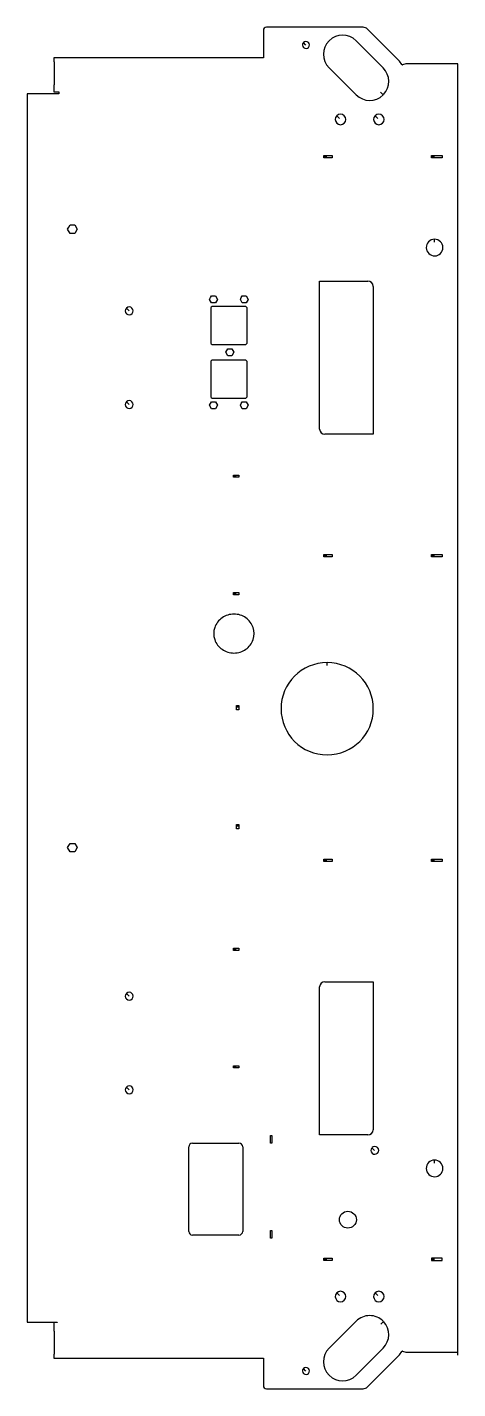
# Model space of a CAD drawing. Extents: x 15 to 576, y 15 to 1790.
import ezdxf

# ---------------------------------------------------------------- set-up
doc = ezdxf.new("R2010")
doc.units = 0

msp = doc.modelspace()

# ---------------------------------------------------------------- linework, layer by layer
for p, q in [((322.98, 1785.5), (322.98, 1749.65)), ((452.81, 1789.65), (327.13, 1789.65)), ((500.35, 1745.49), (458.58, 1787.26)), ((378.38, 1766.39), (375.12, 1769.64)), ((443.7, 1772.07), (479.05, 1736.72)), ((322.98, 1749.65), (49.91, 1749.65)), ((49.91, 1749.65), (49.91, 1744.35)), ((49.91, 1744.35), (50.41, 1744.35)), ((50.41, 1744.35), (50.41, 1714.65)), ((503.34, 1741.15), (500.35, 1745.49)), ((508.59, 1741.85), (504.24, 1740.81)), ((576.23, 1741.85), (508.59, 1741.85)), ((576.23, 63.3), (576.23, 1741.85)), ((443.91, 1701.57), (408.55, 1736.93)), ((50.41, 1714.65), (49.91, 1714.65)), ((49.91, 1714.65), (49.91, 1705.35)), ((49.91, 1705.35), (56.61, 1705.35)), ((56.61, 1705.35), (56.61, 1702.65)), ((475.46, 1704.84), (478.87, 1701.39)), ((56.61, 1702.65), (15.35, 1702.65)), ((15.35, 1702.65), (15.35, 102.35)), ((421.96, 1670.81), (418.53, 1674.24)), ((471.96, 1670.81), (468.53, 1674.24)), ((401.85, 1621.05), (401.85, 1622.35)), ((401.85, 1622.35), (412.55, 1622.35)), ((405.7, 1621.05), (401.85, 1621.05)), ((401.85, 1619.45), (401.85, 1620.9)), ((412.55, 1619.45), (401.85, 1619.45)), ((412.55, 1622.35), (412.55, 1619.45)), ((542.15, 1621.05), (542.15, 1622.35)), ((542.15, 1622.35), (555.85, 1622.35)), ((546, 1621.05), (542.15, 1621.05)), ((542.15, 1619.45), (542.15, 1620.9)), ((555.85, 1619.45), (542.15, 1619.45)), ((555.85, 1622.35), (555.85, 1619.45)), ((67.91, 1526.5), (69.49, 1529.25)), ((71.08, 1521), (67.91, 1526.5)), ((69.49, 1529.25), (71.08, 1532)), ((71.08, 1532), (77.43, 1532)), ((77.43, 1532), (80.61, 1526.5)), ((80.61, 1526.5), (77.43, 1521)), ((77.43, 1521), (71.08, 1521)), ((545.93, 1509.5), (545.93, 1513.35)), ((396.28, 1266), (396.28, 1458.85)), ((396.28, 1458.85), (427.63, 1458.85)), ((427.63, 1458.85), (459.13, 1458.85)), ((252.97, 1435), (254.27, 1437.25)), ((254.27, 1437.25), (255.57, 1439.5)), ((255.57, 1439.5), (260.77, 1439.5)), ((260.77, 1439.5), (263.37, 1435)), ((292.97, 1435), (294.27, 1437.25)), ((294.27, 1437.25), (295.57, 1439.5)), ((295.57, 1439.5), (300.77, 1439.5)), ((300.77, 1439.5), (303.37, 1435)), ((465.98, 1452), (465.98, 1259.15)), ((147.95, 1420.07), (144.52, 1423.5)), ((255.57, 1430.5), (252.97, 1435)), ((254.32, 1423), (254.32, 1379)), ((260.77, 1430.5), (255.57, 1430.5)), ((278.17, 1425.85), (257.17, 1425.85)), ((263.37, 1435), (260.77, 1430.5)), ((299.17, 1425.85), (278.17, 1425.85)), ((295.57, 1430.5), (292.97, 1435)), ((300.77, 1430.5), (295.57, 1430.5)), ((303.37, 1435), (300.77, 1430.5)), ((302.02, 1379), (302.02, 1423)), ((257.17, 1376.15), (299.17, 1376.15)), ((273.97, 1366), (275.27, 1368.25)), ((275.27, 1368.25), (276.57, 1370.5)), ((276.57, 1370.5), (281.77, 1370.5)), ((281.77, 1370.5), (284.37, 1366)), ((254.32, 1353), (254.32, 1309)), ((278.17, 1355.85), (257.17, 1355.85)), ((276.57, 1361.5), (273.97, 1366)), ((281.77, 1361.5), (276.57, 1361.5)), ((299.17, 1355.85), (278.17, 1355.85)), ((284.37, 1366), (281.77, 1361.5)), ((302.02, 1309), (302.02, 1353)), ((147.95, 1298.07), (144.52, 1301.5)), ((252.97, 1297), (254.27, 1299.25)), ((255.57, 1292.5), (252.97, 1297)), ((254.27, 1299.25), (255.57, 1301.5)), ((255.57, 1301.5), (260.77, 1301.5)), ((257.17, 1306.15), (299.17, 1306.15)), ((260.77, 1301.5), (263.37, 1297)), ((263.37, 1297), (260.77, 1292.5)), ((292.97, 1297), (294.27, 1299.25)), ((295.57, 1292.5), (292.97, 1297)), ((294.27, 1299.25), (295.57, 1301.5)), ((295.57, 1301.5), (300.77, 1301.5)), ((300.77, 1301.5), (303.37, 1297)), ((303.37, 1297), (300.77, 1292.5)), ((260.77, 1292.5), (255.57, 1292.5)), ((300.77, 1292.5), (295.57, 1292.5)), ((465.98, 1259.15), (403.13, 1259.15)), ((284.24, 1204.77), (284.24, 1206.1)), ((284.24, 1206.1), (290.94, 1206.1)), ((287.59, 1204.77), (284.24, 1204.77)), ((284.24, 1203.15), (284.24, 1204.62)), ((290.94, 1203.15), (284.24, 1203.15)), ((290.94, 1206.1), (290.94, 1203.15)), ((401.85, 1101.05), (401.85, 1102.35)), ((401.85, 1102.35), (412.55, 1102.35)), ((405.7, 1101.05), (401.85, 1101.05)), ((401.85, 1099.45), (401.85, 1100.9)), ((412.55, 1102.35), (412.55, 1099.45)), ((542.15, 1101.05), (542.15, 1102.35)), ((542.15, 1102.35), (555.85, 1102.35)), ((546, 1101.05), (542.15, 1101.05)), ((542.15, 1099.45), (542.15, 1100.9)), ((555.85, 1102.35), (555.85, 1099.45)), ((412.55, 1099.45), (401.85, 1099.45)), ((555.85, 1099.45), (542.15, 1099.45)), ((284.24, 1051.52), (284.24, 1052.85)), ((284.24, 1052.85), (290.94, 1052.85)), ((287.59, 1051.52), (284.24, 1051.52)), ((284.24, 1049.9), (284.24, 1051.37)), ((290.94, 1049.9), (284.24, 1049.9)), ((290.94, 1052.85), (290.94, 1049.9)), ((405.98, 957.75), (405.98, 961.6)), ((288.04, 900.15), (288.04, 905.85)), ((288.04, 905.85), (289.49, 905.85)), ((289.64, 903), (289.64, 905.85)), ((289.64, 905.85), (290.94, 905.85)), ((290.94, 905.85), (290.94, 900.15)), ((290.94, 900.15), (288.04, 900.15)), ((288.04, 745.15), (288.04, 750.85)), ((288.04, 750.85), (289.49, 750.85)), ((289.64, 748), (289.64, 750.85)), ((289.64, 750.85), (290.94, 750.85)), ((290.94, 750.85), (290.94, 745.15)), ((290.94, 745.15), (288.04, 745.15)), ((67.91, 720.5), (69.49, 723.25)), ((71.08, 715), (67.91, 720.5)), ((69.49, 723.25), (71.08, 726)), ((71.08, 726), (77.43, 726)), ((77.43, 715), (71.08, 715)), ((77.43, 726), (80.61, 720.5)), ((80.61, 720.5), (77.43, 715)), ((401.85, 704.25), (401.85, 705.55)), ((401.85, 705.55), (412.55, 705.55)), ((405.7, 704.25), (401.85, 704.25)), ((401.85, 702.65), (401.85, 704.1)), ((412.55, 702.65), (401.85, 702.65)), ((412.55, 705.55), (412.55, 702.65)), ((542.15, 704.25), (542.15, 705.55)), ((542.15, 705.55), (555.85, 705.55)), ((546, 704.25), (542.15, 704.25)), ((542.15, 702.65), (542.15, 704.1)), ((555.85, 702.65), (542.15, 702.65)), ((555.85, 705.55), (555.85, 702.65)), ((284.24, 588.27), (284.24, 589.6)), ((284.24, 589.6), (290.94, 589.6)), ((287.59, 588.27), (284.24, 588.27)), ((284.24, 586.65), (284.24, 588.12)), ((290.94, 586.65), (284.24, 586.65)), ((290.94, 589.6), (290.94, 586.65)), ((396.28, 346.15), (396.28, 539)), ((403.13, 545.85), (434.63, 545.85)), ((434.63, 545.85), (465.98, 545.85)), ((465.98, 545.85), (465.98, 353)), ((147.95, 527.07), (144.52, 530.5)), ((284.24, 435.02), (284.24, 436.35)), ((284.24, 436.35), (290.94, 436.35)), ((287.59, 435.02), (284.24, 435.02)), ((284.24, 433.4), (284.24, 434.87)), ((290.94, 433.4), (284.24, 433.4)), ((290.94, 436.35), (290.94, 433.4)), ((147.95, 405.07), (144.52, 408.5)), ((332.28, 335.45), (332.28, 345.55)), ((332.28, 345.55), (333.13, 345.55)), ((333.28, 344.7), (333.28, 345.55)), ((333.28, 345.55), (333.98, 345.55)), ((333.98, 345.55), (333.98, 335.45)), ((459.13, 346.15), (396.28, 346.15)), ((225.72, 220.5), (225.72, 330.5)), ((230.57, 335.35), (260.87, 335.35)), ((260.87, 335.35), (291.17, 335.35)), ((296.02, 330.5), (296.02, 220.5)), ((333.98, 335.45), (332.28, 335.45)), ((467.84, 326.07), (464.42, 329.5)), ((545.93, 309.5), (545.93, 313.35)), ((291.17, 215.65), (230.57, 215.65)), ((332.28, 211.45), (332.28, 221.55)), ((332.28, 221.55), (333.13, 221.55)), ((333.28, 220.7), (333.28, 221.55)), ((333.28, 221.55), (333.98, 221.55)), ((333.98, 221.55), (333.98, 211.45)), ((333.98, 211.45), (332.28, 211.45)), ((401.85, 184.25), (401.85, 185.55)), ((401.85, 185.55), (412.55, 185.55)), ((405.7, 184.25), (401.85, 184.25)), ((401.85, 182.65), (401.85, 184.1)), ((412.55, 182.65), (401.85, 182.65)), ((412.55, 185.55), (412.55, 182.65)), ((555.85, 185.55), (542.15, 185.55)), ((542.15, 185.55), (542.15, 184.1)), ((546, 183.95), (542.15, 183.95)), ((542.15, 183.95), (542.15, 182.65)), ((542.15, 182.65), (555.85, 182.65)), ((555.85, 182.65), (555.85, 185.55)), ((421.96, 136.81), (418.53, 140.24)), ((471.96, 136.81), (468.53, 140.24)), ((15.35, 102.35), (54.13, 102.35)), ((54.13, 101.9), (49.91, 101.9)), ((49.91, 101.9), (49.91, 90.35)), ((49.91, 90.35), (50.41, 90.35)), ((50.41, 90.35), (50.41, 60.65)), ((54.13, 102.35), (54.13, 101.9)), ((408.55, 68.07), (443.91, 103.43)), ((476.05, 99.56), (479.56, 102.91)), ((50.41, 60.65), (49.91, 60.65)), ((49.91, 60.65), (49.91, 55.35)), ((49.91, 55.35), (322.98, 55.35)), ((322.98, 55.35), (322.98, 19.5)), ((479.05, 68.28), (443.7, 32.93)), ((458.58, 17.74), (500.35, 59.51)), ((500.35, 59.51), (503.34, 63.85)), ((504.24, 64.19), (508.59, 63.15)), ((508.59, 63.15), (576.08, 63.15)), ((576.23, 59.3), (576.23, 63.3)), ((378.38, 38.39), (375.12, 41.64)), ((327.13, 15.35), (452.81, 15.35))]:
    msp.add_line(p, q)
msp.add_circle((433.13, 235.7), 11)
for centre, radius, start, end in [((327.13, 1785.5), 4.15, 90, 180), ((426.13, 1754.5), 24.85, 45, 224.9837), ((452.81, 1781.5), 8.15, 44.95031, 90), ((378.48, 1766.5), 4.6, 136.9385, 135), ((504.04, 1741.63), 0.844, 214.43899, 283.70696), ((461.48, 1719.14), 24.85, 315.913, 45.0163), ((461.48, 1719.14), 24.85, 225, 314.41304), ((423.48, 1669.5), 6.85, 136.24151, 135), ((473.48, 1669.5), 6.85, 136.24151, 135), ((546.08, 1502.5), 10.85, 90.79206, 90), ((459.13, 1452), 6.85, 0, 90), ((148.23, 1420), 5.1, 136.66834, 134.92053), ((257.17, 1423), 2.85, 90, 180), ((299.17, 1423), 2.85, 0, 90), ((257.17, 1379), 2.85, 180, 270), ((299.17, 1379), 2.85, 270, 0), ((257.17, 1353), 2.85, 90, 180), ((299.17, 1353), 2.85, 0, 90), ((148.23, 1298), 5.1, 136.66834, 134.92053), ((257.17, 1309), 2.85, 180, 270), ((299.17, 1309), 2.85, 270, 0), ((403.13, 1266), 6.85, 180, 270), ((283.28, 999.32), 24.99, 142.82285, 161.25323), ((283.99, 998.78), 25.88, 124.85056, 142.82016), ((284.5, 998.04), 26.78, 107.29149, 124.84129), ((284.67, 997.51), 27.34, 90, 107.30151), ((284.67, 997.51), 27.34, 72.69849, 90), ((284.84, 998.04), 26.78, 55.15871, 72.70851), ((285.35, 998.78), 25.88, 37.17984, 55.14944), ((286.06, 999.32), 24.99, 18.74677, 37.17715), ((282.76, 999.5), 24.44, 161.26104, 198.73896), ((286.58, 999.5), 24.44, 341.26104, 18.73896), ((283.28, 999.68), 24.99, 198.74677, 217.17715), ((283.99, 1000.22), 25.88, 217.17984, 235.14944), ((284.5, 1000.96), 26.78, 235.15871, 252.70851), ((284.84, 1000.96), 26.78, 287.29149, 304.84129), ((285.35, 1000.22), 25.88, 304.85056, 322.82016), ((286.06, 999.68), 24.99, 322.82285, 341.25323), ((284.67, 1001.49), 27.34, 252.69849, 287.30151), ((406.13, 901.5), 60.1, 90.143, 90), ((403.13, 539), 6.85, 90, 180), ((148.23, 527), 5.1, 136.66834, 134.92053), ((148.23, 405), 5.1, 136.66834, 134.92053), ((459.13, 353), 6.85, 270, 0), ((230.57, 330.5), 4.85, 90, 180), ((291.17, 330.5), 4.85, 0, 90), ((468.13, 326), 5.1, 136.66834, 135), ((546.08, 302.5), 10.85, 90.79206, 90), ((230.57, 220.5), 4.85, 180, 270), ((291.17, 220.5), 4.85, 270, 0), ((423.48, 135.5), 6.85, 136.24151, 135), ((473.48, 135.5), 6.85, 136.24151, 135), ((461.48, 85.86), 24.85, 44.80434, 135), ((461.48, 85.86), 24.85, 314.9837, 43.32059), ((426.13, 50.5), 24.85, 135.0163, 315), ((504.04, 63.37), 0.849, 76.29304, 145.56101), ((378.48, 38.5), 4.6, 136.9385, 135), ((327.13, 19.5), 4.15, 180, 270), ((452.81, 23.5), 8.15, 270, 315.04969)]:
    msp.add_arc(centre, radius, start, end)

doc.saveas('drawing.dxf')
